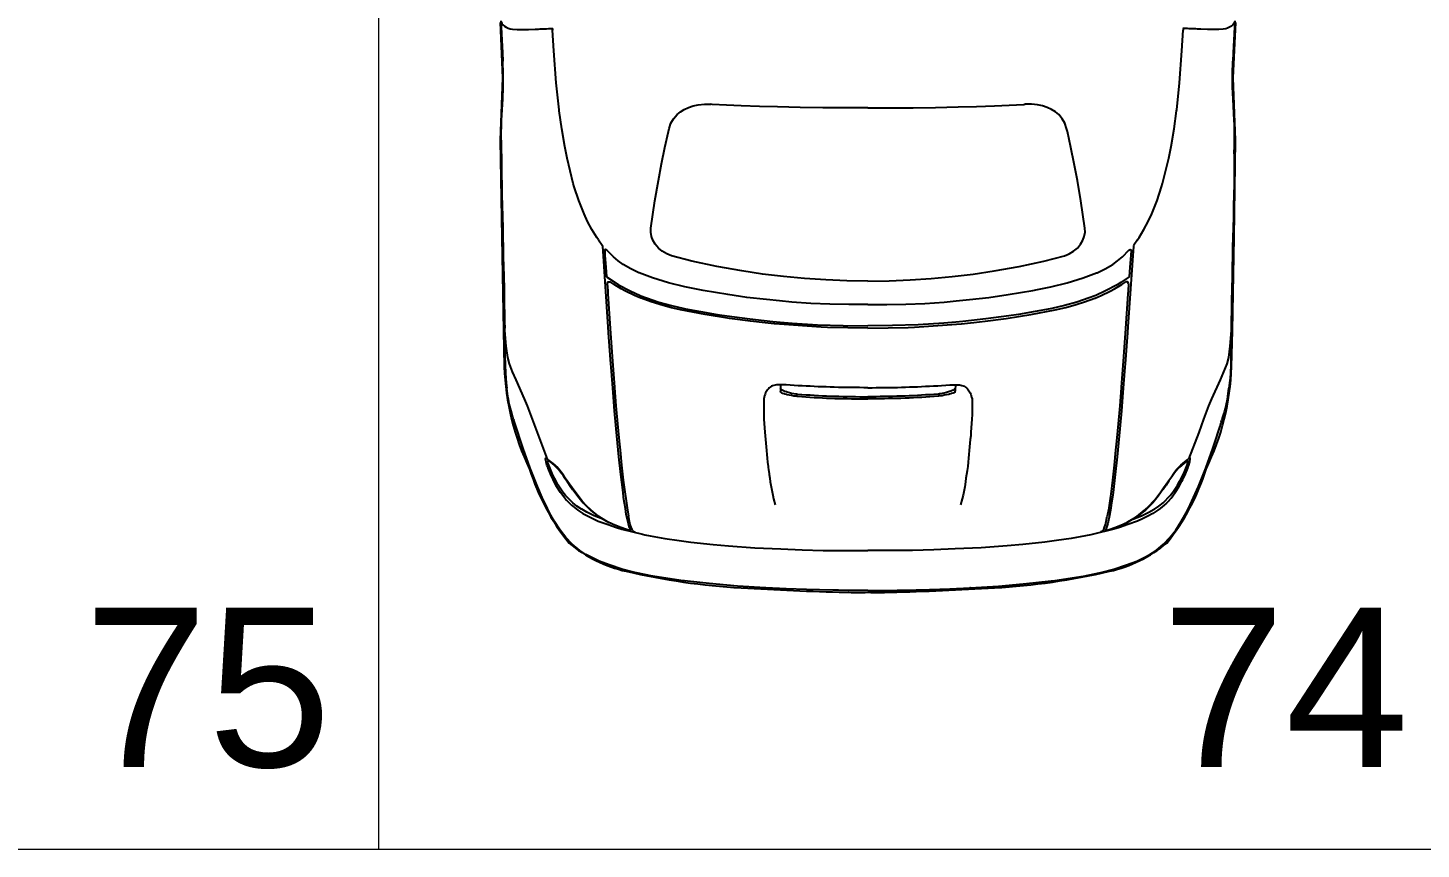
# Model space of a CAD drawing. Header units: inches. Extents: x 13 to 261, y -112 to -47.
# Drawn here: x 173.197 to 176.348, y -71.427 to -69.569 of the extents above; entities that cross this region are included whole.
import ezdxf

# ---------------------------------------------------------------- set-up
doc = ezdxf.new("R2010")
doc.units = ezdxf.units.IN
doc.header["$MEASUREMENT"] = 0
doc.layers.add('CAJONES', color=3, linetype='Continuous', lineweight=20)
doc.layers.add('TEXTOS', color=124, linetype='Continuous', lineweight=30)
doc.layers.add('CONTORNO', color=7, linetype='Continuous')
doc.styles.add('TEXTOS', font='ARIALUNI.TTF', dxfattribs={"height": 0.36})

msp = doc.modelspace()

# ---------------------------------------------------------------- linework, layer by layer
for p, q in [((174.3836, -69.5709), (174.3838, -69.5747)), ((175.81, -69.5709), (175.8098, -69.5747)), ((174.4964, -70.0629), (174.5088, -70.2453)), ((175.6972, -70.0629), (175.6848, -70.2453)), ((174.899, -70.3791), (174.8992, -70.3865)), ((175.2946, -70.3791), (175.2944, -70.3865)), ((174.8992, -70.3865), (174.8992, -70.3907)), ((175.2944, -70.3865), (175.2944, -70.3907)), ((174.2958, -70.4553), (174.2964, -70.4567)), ((175.8978, -70.4553), (175.8972, -70.4567)), ((174.5554, -70.6735), (174.5554, -70.6739)), ((175.6382, -70.6735), (175.6382, -70.6739)), ((174.559, -70.7039), (174.559, -70.7041)), ((175.6346, -70.7039), (175.6346, -70.7041))]:
    msp.add_line(p, q)
for points in [[(174.2668, -69.5533), (174.2706, -69.6259), (174.2714, -69.6445)], [(174.2668, -69.5533), (174.267, -69.5545), (174.2674, -69.5557), (174.2692, -69.5595), (174.2716, -69.5629), (174.275, -69.5659), (174.2788, -69.5681), (174.2834, -69.5701), (174.2876, -69.5713), (174.2932, -69.5725), (174.3034, -69.5733), (174.3156, -69.5735), (174.3222, -69.5733), (174.3292, -69.5731), (174.3442, -69.5725), (174.3518, -69.5721), (174.3556, -69.5719), (174.36, -69.5717), (174.37, -69.5713), (174.3744, -69.5711), (174.3818, -69.5709), (174.3844, -69.5711)], [(175.9268, -69.5533), (175.9266, -69.5545), (175.9262, -69.5557), (175.9244, -69.5595), (175.922, -69.5629), (175.9186, -69.5659), (175.9148, -69.5681), (175.9102, -69.5701), (175.906, -69.5713), (175.9004, -69.5725), (175.8902, -69.5733), (175.878, -69.5735), (175.8714, -69.5733), (175.8644, -69.5731), (175.8494, -69.5725), (175.8418, -69.5721), (175.838, -69.5719), (175.8336, -69.5717), (175.8236, -69.5713), (175.8192, -69.5711), (175.8118, -69.5709), (175.8092, -69.5711)], [(175.9268, -69.5533), (175.923, -69.6259), (175.9222, -69.6445)], [(174.3818, -69.5709), (174.3824, -69.5713), (174.3834, -69.5727), (174.3836, -69.5735), (174.3838, -69.5747)], [(174.3818, -69.5709), (174.383, -69.5709), (174.3836, -69.5709)], [(174.4874, -70.0489), (174.4836, -70.0435), (174.4728, -70.0257), (174.463, -70.0073), (174.455, -69.9899), (174.443, -69.9597), (174.4328, -69.9289), (174.4306, -69.9211), (174.4166, -69.8643), (174.4112, -69.8377), (174.4046, -69.7977), (174.399, -69.7573), (174.3986, -69.7551), (174.3922, -69.6939), (174.3866, -69.6213), (174.3838, -69.5747)], [(175.7062, -70.0489), (175.71, -70.0435), (175.7208, -70.0257), (175.7306, -70.0073), (175.7386, -69.9899), (175.7506, -69.9597), (175.7608, -69.9289), (175.763, -69.9211), (175.777, -69.8643), (175.7824, -69.8377), (175.789, -69.7977), (175.7946, -69.7573), (175.795, -69.7551), (175.8014, -69.6939), (175.807, -69.6213), (175.8098, -69.5747)], [(175.8118, -69.5709), (175.8112, -69.5713), (175.8102, -69.5727), (175.81, -69.5735), (175.8098, -69.5747)], [(175.8118, -69.5709), (175.8106, -69.5709), (175.81, -69.5709)], [(174.2685, -69.854), (174.268, -69.8353), (174.2678, -69.8107), (174.2682, -69.7879), (174.2686, -69.7785), (174.271, -69.7309), (174.272, -69.7027), (174.2722, -69.6745), (174.2714, -69.6445)], [(175.9251, -69.854), (175.9256, -69.8353), (175.9258, -69.8107), (175.9254, -69.7879), (175.925, -69.7785), (175.9226, -69.7309), (175.9216, -69.7027), (175.9214, -69.6745), (175.9222, -69.6445)], [(174.6474, -69.7967), (174.6512, -69.7853), (174.6572, -69.7749), (174.6652, -69.7657), (174.6728, -69.7593), (174.6816, -69.7539), (174.6914, -69.7495), (174.702, -69.7461), (174.7132, -69.7437), (174.7272, -69.7421), (174.7418, -69.7423)], [(175.0968, -69.7503), (175.0458, -69.7503), (174.9946, -69.7501), (174.9436, -69.7495), (174.8926, -69.7483), (174.8514, -69.7471), (174.8102, -69.7457), (174.7774, -69.7441), (174.7444, -69.7425), (174.7418, -69.7423)], [(175.0968, -69.7503), (175.1478, -69.7503), (175.199, -69.7501), (175.25, -69.7495), (175.301, -69.7483), (175.3422, -69.7471), (175.3834, -69.7457), (175.4162, -69.7441), (175.4492, -69.7425), (175.4518, -69.7423)], [(175.5462, -69.7967), (175.5424, -69.7853), (175.5364, -69.7749), (175.5284, -69.7657), (175.5208, -69.7593), (175.512, -69.7539), (175.5022, -69.7495), (175.4916, -69.7461), (175.4804, -69.7437), (175.4664, -69.7421), (175.4518, -69.7423)], [(174.606, -70.0227), (174.615, -69.9603), (174.623, -69.9147), (174.6302, -69.8773), (174.6378, -69.8403), (174.6458, -69.8037), (174.6474, -69.7967)], [(175.5876, -70.0227), (175.5786, -69.9603), (175.5706, -69.9147), (175.5634, -69.8773), (175.5558, -69.8403), (175.5478, -69.8037), (175.5462, -69.7967)], [(174.2685, -69.854), (174.2684, -69.8655), (174.2684, -69.8841), (174.2686, -69.9033), (174.2688, -69.9233), (174.2692, -69.9471), (174.2698, -69.9713), (174.2704, -69.9961), (174.271, -70.0213), (174.2716, -70.0431), (174.272, -70.0651), (174.2724, -70.0871), (174.2728, -70.1091), (174.2734, -70.1311), (174.274, -70.1607), (174.2744, -70.1871), (174.2746, -70.2009), (174.275, -70.2111), (174.2752, -70.2291), (174.2752, -70.2363), (174.2756, -70.2459), (174.2752, -70.2531)], [(175.9251, -69.854), (175.9252, -69.8655), (175.9252, -69.8841), (175.925, -69.9033), (175.9248, -69.9233), (175.9244, -69.9471), (175.9238, -69.9713), (175.9232, -69.9961), (175.9226, -70.0213), (175.922, -70.0431), (175.9216, -70.0651), (175.9212, -70.0871), (175.9208, -70.1091), (175.9202, -70.1311), (175.9196, -70.1607), (175.9192, -70.1871), (175.919, -70.2009), (175.9186, -70.2111), (175.9184, -70.2291), (175.9184, -70.2363), (175.918, -70.2459), (175.9184, -70.2531)], [(174.6526, -70.0849), (174.6418, -70.0807), (174.6316, -70.0747), (174.623, -70.0673), (174.6158, -70.0587), (174.6108, -70.0499), (174.6074, -70.0409), (174.6058, -70.0317), (174.606, -70.0227)], [(175.541, -70.0849), (175.5518, -70.0807), (175.562, -70.0747), (175.5706, -70.0673), (175.5778, -70.0587), (175.5828, -70.0499), (175.5862, -70.0409), (175.5878, -70.0317), (175.5876, -70.0227)], [(174.4874, -70.0489), (174.4958, -70.0609), (174.4962, -70.0619), (174.4964, -70.0629)], [(175.7062, -70.0489), (175.6978, -70.0609), (175.6974, -70.0619), (175.6972, -70.0629)], [(174.5066, -70.0723), (174.5034, -70.0707), (174.5022, -70.0711), (174.5016, -70.0731)], [(174.5016, -70.0731), (174.5022, -70.0839), (174.5042, -70.1105), (174.506, -70.1327)], [(175.0968, -70.1953), (175.0538, -70.1951), (175.0108, -70.1943), (174.9678, -70.1925), (174.9246, -70.1895), (174.8972, -70.1871), (174.8672, -70.1841), (174.8234, -70.1789), (174.7798, -70.1727), (174.724, -70.1633), (174.7132, -70.1613), (174.6832, -70.1549), (174.6462, -70.1459), (174.6098, -70.1351), (174.5796, -70.1237), (174.5786, -70.1233), (174.5604, -70.1147), (174.5432, -70.1043), (174.5322, -70.0965), (174.5214, -70.0875), (174.5066, -70.0723)], [(175.0968, -70.1423), (175.049, -70.1413), (175.0014, -70.1395), (174.9536, -70.1363), (174.9062, -70.1319), (174.8588, -70.1261), (174.8116, -70.1191), (174.755, -70.1089), (174.6986, -70.0967), (174.6526, -70.0849)], [(175.0968, -70.1953), (175.1398, -70.1951), (175.1828, -70.1943), (175.2258, -70.1925), (175.269, -70.1895), (175.2964, -70.1871), (175.3264, -70.1841), (175.3702, -70.1789), (175.4138, -70.1727), (175.4696, -70.1633), (175.4804, -70.1613), (175.5104, -70.1549), (175.5474, -70.1459), (175.5838, -70.1351), (175.614, -70.1237), (175.615, -70.1233), (175.6332, -70.1147), (175.6504, -70.1043), (175.6614, -70.0965), (175.6722, -70.0875), (175.687, -70.0723)], [(175.0968, -70.1423), (175.1446, -70.1413), (175.1922, -70.1395), (175.24, -70.1363), (175.2874, -70.1319), (175.3348, -70.1261), (175.382, -70.1191), (175.4386, -70.1089), (175.495, -70.0967), (175.541, -70.0849)], [(175.687, -70.0723), (175.6902, -70.0707), (175.6914, -70.0711), (175.692, -70.0731)], [(175.692, -70.0731), (175.6914, -70.0839), (175.6894, -70.1105), (175.6876, -70.1327)], [(174.506, -70.1327), (174.525, -70.1455), (174.5328, -70.1503), (174.5592, -70.1645), (174.5816, -70.1747), (174.5836, -70.1755), (174.5962, -70.1803), (174.6242, -70.1897), (174.6526, -70.1973), (174.6812, -70.2039), (174.6846, -70.2047), (174.7186, -70.2111), (174.756, -70.2175), (174.7778, -70.2207), (174.8298, -70.2277), (174.882, -70.2335), (174.8982, -70.2351), (174.9252, -70.2373), (174.983, -70.2409), (175.0408, -70.2429), (175.0968, -70.2435)], [(174.5076, -70.1475), (174.5096, -70.1437), (174.5138, -70.1439)], [(174.5076, -70.1475), (174.5084, -70.1645), (174.5088, -70.1713), (174.514, -70.2493), (174.5194, -70.3233), (174.5232, -70.3725), (174.524, -70.3823), (174.524, -70.3835), (174.5272, -70.4243), (174.5308, -70.4649), (174.5346, -70.5043), (174.5366, -70.5243), (174.54, -70.5585), (174.5438, -70.5923), (174.5438, -70.5923), (174.5478, -70.6239), (174.5484, -70.6289), (174.5522, -70.6551), (174.553, -70.6593), (174.5554, -70.6735)], [(174.5838, -70.1809), (174.5832, -70.1805), (174.5762, -70.1777), (174.569, -70.1745), (174.549, -70.1649), (174.5392, -70.1595), (174.5228, -70.1499), (174.5138, -70.1439)], [(175.6876, -70.1327), (175.6686, -70.1455), (175.6608, -70.1503), (175.6344, -70.1645), (175.612, -70.1747), (175.61, -70.1755), (175.5974, -70.1803), (175.5694, -70.1897), (175.541, -70.1973), (175.5124, -70.2039), (175.509, -70.2047), (175.475, -70.2111), (175.4376, -70.2175), (175.4158, -70.2207), (175.3638, -70.2277), (175.3116, -70.2335), (175.2954, -70.2351), (175.2684, -70.2373), (175.2106, -70.2409), (175.1528, -70.2429), (175.0968, -70.2435)], [(175.6098, -70.1809), (175.6104, -70.1805), (175.6174, -70.1777), (175.6246, -70.1745), (175.6446, -70.1649), (175.6544, -70.1595), (175.6708, -70.1499), (175.6798, -70.1439)], [(175.686, -70.1475), (175.6852, -70.1645), (175.6848, -70.1713), (175.6796, -70.2493), (175.6742, -70.3233), (175.6704, -70.3725), (175.6696, -70.3823), (175.6696, -70.3835), (175.6664, -70.4243), (175.6628, -70.4649), (175.659, -70.5043), (175.657, -70.5243), (175.6536, -70.5585), (175.6498, -70.5923), (175.6498, -70.5923), (175.6458, -70.6239), (175.6452, -70.6289), (175.6414, -70.6551), (175.6406, -70.6593), (175.6382, -70.6735)], [(175.686, -70.1475), (175.684, -70.1437), (175.6798, -70.1439)], [(174.886, -70.2389), (174.8848, -70.2389), (174.8648, -70.2367), (174.8576, -70.2359), (174.8314, -70.2329), (174.7838, -70.2265), (174.7286, -70.2179), (174.6732, -70.2073), (174.6494, -70.2017), (174.626, -70.1953), (174.6068, -70.1893), (174.5838, -70.1809)], [(175.3076, -70.2389), (175.3088, -70.2389), (175.3288, -70.2367), (175.336, -70.2359), (175.3622, -70.2329), (175.4098, -70.2265), (175.465, -70.2179), (175.5204, -70.2073), (175.5442, -70.2017), (175.5676, -70.1953), (175.5868, -70.1893), (175.6098, -70.1809)], [(174.2752, -70.2523), (174.2752, -70.2531), (174.2752, -70.2541)], [(174.2752, -70.2531), (174.2784, -70.2895), (174.2816, -70.3147), (174.2854, -70.3293), (174.2926, -70.3473), (174.3004, -70.3651), (174.3198, -70.4081), (174.3264, -70.4241), (174.3378, -70.4541), (174.3488, -70.4843), (174.3718, -70.5447)], [(174.5088, -70.2453), (174.5098, -70.2595), (174.5134, -70.3089), (174.5142, -70.3205), (174.5162, -70.3461), (174.52, -70.3943), (174.5232, -70.4353), (174.527, -70.4761), (174.5332, -70.5397), (174.5376, -70.5797), (174.5424, -70.6201), (174.5438, -70.6305), (174.5456, -70.6433), (174.5476, -70.6559), (174.5488, -70.6641), (174.5502, -70.6721), (174.5546, -70.6905), (174.5566, -70.6973), (174.559, -70.7039)], [(175.0968, -70.2485), (175.0512, -70.2481), (175.0056, -70.2469), (174.9912, -70.2463), (174.886, -70.2389)], [(175.0968, -70.2485), (175.1424, -70.2481), (175.188, -70.2469), (175.2024, -70.2463), (175.3076, -70.2389)], [(175.6848, -70.2453), (175.6838, -70.2595), (175.6802, -70.3089), (175.6794, -70.3205), (175.6774, -70.3461), (175.6736, -70.3943), (175.6704, -70.4353), (175.6666, -70.4761), (175.6604, -70.5397), (175.656, -70.5797), (175.6512, -70.6201), (175.6498, -70.6305), (175.648, -70.6433), (175.646, -70.6559), (175.6448, -70.6641), (175.6434, -70.6721), (175.639, -70.6905), (175.637, -70.6973), (175.6346, -70.7039)], [(175.9184, -70.2531), (175.9152, -70.2895), (175.912, -70.3147), (175.9082, -70.3293), (175.901, -70.3473), (175.8932, -70.3651), (175.8738, -70.4081), (175.8672, -70.4241), (175.8558, -70.4541), (175.8448, -70.4843), (175.8218, -70.5447)], [(175.9184, -70.2523), (175.9184, -70.2531), (175.9184, -70.2541)], [(174.2758, -70.2619), (174.2754, -70.2859), (174.276, -70.3105), (174.2764, -70.3313), (174.277, -70.3503), (174.2778, -70.3617), (174.279, -70.3723), (174.2806, -70.3845)], [(175.9178, -70.2619), (175.9182, -70.2859), (175.9176, -70.3105), (175.9172, -70.3313), (175.9166, -70.3503), (175.9158, -70.3617), (175.9146, -70.3723), (175.913, -70.3845)], [(175.0968, -70.3833), (175.0874, -70.3833), (175.0778, -70.3831), (175.0684, -70.3831), (175.0588, -70.3829), (175.0492, -70.3829), (175.0398, -70.3827), (175.0302, -70.3825), (175.0208, -70.3821), (175.0116, -70.3819), (175.0026, -70.3815), (174.9934, -70.3813), (174.9844, -70.3809), (174.9754, -70.3805), (174.9662, -70.3801), (174.9572, -70.3797), (174.9482, -70.3793), (174.939, -70.3787), (174.93, -70.3783), (174.9208, -70.3777), (174.9118, -70.3771), (174.9086, -70.3769), (174.9054, -70.3767), (174.9022, -70.3765), (174.899, -70.3765), (174.8944, -70.3767), (174.8898, -70.3771), (174.887, -70.3775), (174.8842, -70.3779), (174.8814, -70.3789), (174.8786, -70.3801), (174.876, -70.3817), (174.8738, -70.3835), (174.8718, -70.3855), (174.87, -70.3877), (174.8682, -70.3901), (174.8668, -70.3925), (174.8654, -70.3951), (174.8642, -70.3979), (174.863, -70.4013), (174.8622, -70.4047), (174.8614, -70.4083), (174.8612, -70.4117), (174.8612, -70.4223), (174.8612, -70.4331), (174.8614, -70.4437), (174.8618, -70.4543), (174.8624, -70.4641), (174.863, -70.4739), (174.8638, -70.4835), (174.8644, -70.4919), (174.8652, -70.5003), (174.866, -70.5087), (174.8668, -70.5171), (174.8676, -70.5255), (174.8684, -70.5341), (174.8692, -70.5427), (174.87, -70.5513), (174.8712, -70.5611), (174.8724, -70.5707), (174.8726, -70.5713), (174.8738, -70.5795), (174.875, -70.5877), (174.876, -70.5959), (174.8778, -70.6073), (174.88, -70.6185), (174.8816, -70.6265), (174.8836, -70.6343), (174.8872, -70.6485)], [(175.0968, -70.3833), (175.1062, -70.3833), (175.1158, -70.3831), (175.1252, -70.3831), (175.1348, -70.3829), (175.1444, -70.3829), (175.1538, -70.3827), (175.1634, -70.3825), (175.1728, -70.3821), (175.182, -70.3819), (175.191, -70.3815), (175.2002, -70.3813), (175.2092, -70.3809), (175.2182, -70.3805), (175.2274, -70.3801), (175.2364, -70.3797), (175.2454, -70.3793), (175.2546, -70.3787), (175.2636, -70.3783), (175.2728, -70.3777), (175.2818, -70.3771), (175.285, -70.3769), (175.2882, -70.3767), (175.2914, -70.3765), (175.2946, -70.3765), (175.2992, -70.3767), (175.3038, -70.3771), (175.3066, -70.3775), (175.3094, -70.3779), (175.3122, -70.3789), (175.315, -70.3801), (175.3176, -70.3817), (175.3198, -70.3835), (175.3218, -70.3855), (175.3236, -70.3877), (175.3254, -70.3901), (175.3268, -70.3925), (175.3282, -70.3951), (175.3294, -70.3979), (175.3306, -70.4013), (175.3314, -70.4047), (175.3322, -70.4083), (175.3324, -70.4117), (175.3324, -70.4223), (175.3324, -70.4331), (175.3322, -70.4437), (175.3318, -70.4543), (175.3312, -70.4641), (175.3306, -70.4739), (175.3298, -70.4835), (175.3292, -70.4919), (175.3284, -70.5003), (175.3276, -70.5087), (175.3268, -70.5171), (175.326, -70.5255), (175.3252, -70.5341), (175.3244, -70.5427), (175.3236, -70.5513), (175.3224, -70.5611), (175.3212, -70.5707), (175.321, -70.5713), (175.3198, -70.5795), (175.3186, -70.5877), (175.3176, -70.5959), (175.3158, -70.6073), (175.3136, -70.6185), (175.312, -70.6265), (175.31, -70.6343), (175.3064, -70.6485)], [(174.2958, -70.4553), (174.2942, -70.4497), (174.2914, -70.4405), (174.2906, -70.4375), (174.2884, -70.4303), (174.286, -70.4195), (174.284, -70.4095), (174.283, -70.4031), (174.2806, -70.3845)], [(174.9014, -70.3875), (174.8998, -70.3861), (174.8992, -70.3839)], [(174.9018, -70.3945), (174.8998, -70.3931), (174.8992, -70.3907)], [(174.9014, -70.3875), (174.9042, -70.3889), (174.9074, -70.3903), (174.9092, -70.3909), (174.9126, -70.3921), (174.9142, -70.3927), (174.9192, -70.3941), (174.924, -70.3953), (174.929, -70.3963), (174.934, -70.3971), (174.9352, -70.3973), (174.9374, -70.3975), (174.9476, -70.3983), (174.957, -70.3991), (174.9662, -70.3997), (174.9756, -70.4003), (174.9848, -70.4009), (174.9942, -70.4013), (175.0034, -70.4017), (175.0128, -70.4021), (175.0222, -70.4025), (175.0314, -70.4027), (175.0408, -70.4029), (175.0502, -70.4031), (175.0594, -70.4033), (175.0688, -70.4033), (175.0782, -70.4035), (175.0874, -70.4035), (175.0968, -70.4035)], [(174.9018, -70.3945), (174.904, -70.3953), (174.9074, -70.3963), (174.909, -70.3969), (174.9126, -70.3979), (174.914, -70.3983), (174.919, -70.3993), (174.924, -70.4003), (174.929, -70.4013), (174.934, -70.4019), (174.9352, -70.4019), (174.9368, -70.4021), (174.9472, -70.4031), (174.9564, -70.4039), (174.9658, -70.4045), (174.9752, -70.4051), (174.9846, -70.4057), (174.994, -70.4061), (175.0032, -70.4067), (175.0126, -70.4069), (175.022, -70.4073), (175.0314, -70.4075), (175.0408, -70.4079), (175.05, -70.4079), (175.0594, -70.4081), (175.0688, -70.4083), (175.0782, -70.4083), (175.0874, -70.4083), (175.0968, -70.4083)], [(175.2922, -70.3875), (175.2894, -70.3889), (175.2862, -70.3903), (175.2844, -70.3909), (175.281, -70.3921), (175.2794, -70.3927), (175.2744, -70.3941), (175.2696, -70.3953), (175.2646, -70.3963), (175.2596, -70.3971), (175.2584, -70.3973), (175.2562, -70.3975), (175.246, -70.3983), (175.2366, -70.3991), (175.2274, -70.3997), (175.218, -70.4003), (175.2088, -70.4009), (175.1994, -70.4013), (175.1902, -70.4017), (175.1808, -70.4021), (175.1714, -70.4025), (175.1622, -70.4027), (175.1528, -70.4029), (175.1434, -70.4031), (175.1342, -70.4033), (175.1248, -70.4033), (175.1154, -70.4035), (175.1062, -70.4035), (175.0968, -70.4035)], [(175.2918, -70.3945), (175.2896, -70.3953), (175.2862, -70.3963), (175.2846, -70.3969), (175.281, -70.3979), (175.2796, -70.3983), (175.2746, -70.3993), (175.2696, -70.4003), (175.2646, -70.4013), (175.2596, -70.4019), (175.2584, -70.4019), (175.2568, -70.4021), (175.2464, -70.4031), (175.2372, -70.4039), (175.2278, -70.4045), (175.2184, -70.4051), (175.209, -70.4057), (175.1996, -70.4061), (175.1904, -70.4067), (175.181, -70.4069), (175.1716, -70.4073), (175.1622, -70.4075), (175.1528, -70.4079), (175.1436, -70.4079), (175.1342, -70.4081), (175.1248, -70.4083), (175.1154, -70.4083), (175.1062, -70.4083), (175.0968, -70.4083)], [(175.2918, -70.3945), (175.2938, -70.3931), (175.2944, -70.3907)], [(175.2922, -70.3875), (175.2938, -70.3861), (175.2944, -70.3839)], [(175.8978, -70.4553), (175.8994, -70.4497), (175.9022, -70.4405), (175.903, -70.4375), (175.9052, -70.4303), (175.9076, -70.4195), (175.9096, -70.4095), (175.9106, -70.4031), (175.913, -70.3845)], [(175.0306, -70.8413), (175.0176, -70.8411), (174.9578, -70.8397), (174.9118, -70.8381), (174.8658, -70.8359), (174.8658, -70.8359), (174.8656, -70.8359), (174.8016, -70.8317), (174.7378, -70.8263), (174.6822, -70.8203), (174.6738, -70.8193), (174.6104, -70.8093), (174.6094, -70.8091), (174.5738, -70.8019), (174.567, -70.8003), (174.5406, -70.7933), (174.5144, -70.7849), (174.489, -70.7753), (174.4738, -70.7683), (174.4592, -70.7603), (174.4452, -70.7513), (174.4282, -70.7373), (174.4138, -70.7219), (174.4008, -70.7053), (174.3882, -70.6859), (174.377, -70.6659), (174.372, -70.6563), (174.3602, -70.6315), (174.3494, -70.6065), (174.333, -70.5649), (174.317, -70.5205), (174.314, -70.5117), (174.3004, -70.4701), (174.2978, -70.4615), (174.2964, -70.4567)], [(175.163, -70.8413), (175.176, -70.8411), (175.2358, -70.8397), (175.2818, -70.8381), (175.3278, -70.8359), (175.3278, -70.8359), (175.328, -70.8359), (175.392, -70.8317), (175.4558, -70.8263), (175.5114, -70.8203), (175.5198, -70.8193), (175.5832, -70.8093), (175.5842, -70.8091), (175.6198, -70.8019), (175.6266, -70.8003), (175.653, -70.7933), (175.6792, -70.7849), (175.7046, -70.7753), (175.7198, -70.7683), (175.7344, -70.7603), (175.7484, -70.7513), (175.7654, -70.7373), (175.7798, -70.7219), (175.7928, -70.7053), (175.8054, -70.6859), (175.8166, -70.6659), (175.8216, -70.6563), (175.8334, -70.6315), (175.8442, -70.6065), (175.8606, -70.5649), (175.8766, -70.5205), (175.8796, -70.5117), (175.8932, -70.4701), (175.8958, -70.4615), (175.8972, -70.4567)], [(174.368, -70.5447), (174.368, -70.5447), (174.3682, -70.5429), (174.3692, -70.5425)], [(174.4114, -70.6331), (174.4018, -70.6205), (174.3934, -70.6071), (174.3868, -70.5949), (174.3848, -70.5905), (174.379, -70.5779), (174.3736, -70.5649), (174.3736, -70.5647), (174.3712, -70.5581), (174.369, -70.5507), (174.368, -70.5447)], [(174.5558, -70.7057), (174.5488, -70.7033), (174.5384, -70.6995), (174.5234, -70.6937), (174.5194, -70.6919), (174.5082, -70.6865), (174.4886, -70.6745), (174.4712, -70.6605), (174.4608, -70.6503), (174.4508, -70.6397), (174.4482, -70.6365), (174.4362, -70.6213), (174.4282, -70.6099), (174.4184, -70.5959), (174.4126, -70.5877), (174.4084, -70.5815), (174.4082, -70.5809), (174.4036, -70.5745), (174.3988, -70.5683), (174.3932, -70.5621), (174.3894, -70.5585), (174.3848, -70.5543), (174.3762, -70.5475), (174.3732, -70.5455), (174.3724, -70.5449), (174.3718, -70.5447)], [(174.4974, -70.6803), (174.4782, -70.6727), (174.4612, -70.6647), (174.4496, -70.6583), (174.449, -70.6581), (174.439, -70.6513), (174.4294, -70.6437), (174.413, -70.6269), (174.407, -70.6193), (174.3982, -70.6059), (174.3968, -70.6035), (174.3944, -70.5993), (174.392, -70.5949), (174.3918, -70.5945), (174.3846, -70.5807), (174.3812, -70.5737), (174.378, -70.5663), (174.375, -70.5587), (174.3732, -70.5533), (174.3726, -70.5507), (174.3728, -70.5491), (174.3736, -70.5483), (174.3752, -70.5489), (174.376, -70.5495), (174.3788, -70.5515), (174.382, -70.5541), (174.3878, -70.5591), (174.392, -70.5631), (174.3952, -70.5663), (174.401, -70.5729), (174.4052, -70.5783), (174.4096, -70.5845), (174.416, -70.5937), (174.4224, -70.6033), (174.4292, -70.6131), (174.4296, -70.6137), (174.4406, -70.6289), (174.4528, -70.6435), (174.4692, -70.6601), (174.474, -70.6641), (174.489, -70.6753), (174.5112, -70.6879)], [(175.6378, -70.7057), (175.6448, -70.7033), (175.6552, -70.6995), (175.6702, -70.6937), (175.6742, -70.6919), (175.6854, -70.6865), (175.705, -70.6745), (175.7224, -70.6605), (175.7328, -70.6503), (175.7428, -70.6397), (175.7454, -70.6365), (175.7574, -70.6213), (175.7654, -70.6099), (175.7752, -70.5959), (175.781, -70.5877), (175.7852, -70.5815), (175.7854, -70.5809), (175.79, -70.5745), (175.7948, -70.5683), (175.8004, -70.5621), (175.8042, -70.5585), (175.8088, -70.5543), (175.8174, -70.5475), (175.8204, -70.5455), (175.8212, -70.5449), (175.8218, -70.5447)], [(175.6962, -70.6803), (175.7154, -70.6727), (175.7324, -70.6647), (175.744, -70.6583), (175.7446, -70.6581), (175.7546, -70.6513), (175.7642, -70.6437), (175.7806, -70.6269), (175.7866, -70.6193), (175.7954, -70.6059), (175.7968, -70.6035), (175.7992, -70.5993), (175.8016, -70.5949), (175.8018, -70.5945), (175.809, -70.5807), (175.8124, -70.5737), (175.8156, -70.5663), (175.8186, -70.5587), (175.8204, -70.5533), (175.821, -70.5507), (175.8208, -70.5491), (175.82, -70.5483), (175.8184, -70.5489), (175.8176, -70.5495), (175.8148, -70.5515), (175.8116, -70.5541), (175.8058, -70.5591), (175.8016, -70.5631), (175.7984, -70.5663), (175.7926, -70.5729), (175.7884, -70.5783), (175.784, -70.5845), (175.7776, -70.5937), (175.7712, -70.6033), (175.7644, -70.6131), (175.764, -70.6137), (175.753, -70.6289), (175.7408, -70.6435), (175.7244, -70.6601), (175.7196, -70.6641), (175.7046, -70.6753), (175.6824, -70.6879)], [(175.7822, -70.6331), (175.7918, -70.6205), (175.8002, -70.6071), (175.8068, -70.5949), (175.8088, -70.5905), (175.8146, -70.5779), (175.82, -70.5649), (175.82, -70.5647), (175.8224, -70.5581), (175.8246, -70.5507), (175.8256, -70.5447)], [(175.8256, -70.5447), (175.8256, -70.5447), (175.8254, -70.5429), (175.8244, -70.5425)], [(174.4114, -70.6331), (174.4152, -70.6377), (174.4166, -70.6391), (174.4218, -70.6443), (174.4268, -70.6491), (174.4362, -70.6567), (174.441, -70.6603), (174.4522, -70.6677), (174.464, -70.6741), (174.476, -70.6799), (174.4872, -70.6847), (174.5094, -70.6929), (174.5282, -70.6993), (174.5406, -70.7029)], [(175.7822, -70.6331), (175.7784, -70.6377), (175.777, -70.6391), (175.7718, -70.6443), (175.7668, -70.6491), (175.7574, -70.6567), (175.7526, -70.6603), (175.7414, -70.6677), (175.7296, -70.6741), (175.7176, -70.6799), (175.7064, -70.6847), (175.6842, -70.6929), (175.6654, -70.6993), (175.653, -70.7029)], [(174.5642, -70.7055), (174.5636, -70.7039), (174.5618, -70.6989), (174.5596, -70.6923), (174.5588, -70.6895), (174.5554, -70.6739)], [(175.6294, -70.7055), (175.63, -70.7039), (175.6318, -70.6989), (175.634, -70.6923), (175.6348, -70.6895), (175.6382, -70.6739)], [(174.5406, -70.7029), (174.5868, -70.7147), (174.5926, -70.7159), (174.6048, -70.7185), (174.6374, -70.7245), (174.6702, -70.7291), (174.6968, -70.7325), (174.7466, -70.7377), (174.7818, -70.7409), (174.8408, -70.7451), (174.8998, -70.7479), (174.9478, -70.7497), (174.9958, -70.7511), (175.0476, -70.7515), (175.0968, -70.7517)], [(174.559, -70.7041), (174.5592, -70.7051), (174.5586, -70.7057), (174.5558, -70.7057)], [(174.5642, -70.7055), (174.5664, -70.7077), (174.57, -70.7093)], [(175.653, -70.7029), (175.6068, -70.7147), (175.601, -70.7159), (175.5888, -70.7185), (175.5562, -70.7245), (175.5234, -70.7291), (175.4968, -70.7325), (175.447, -70.7377), (175.4118, -70.7409), (175.3528, -70.7451), (175.2938, -70.7479), (175.2458, -70.7497), (175.1978, -70.7511), (175.146, -70.7515), (175.0968, -70.7517)], [(175.6294, -70.7055), (175.6272, -70.7077), (175.6236, -70.7093)], [(175.6346, -70.7041), (175.6344, -70.7051), (175.635, -70.7057), (175.6378, -70.7057)], [(175.0968, -70.8415), (175.0524, -70.8415), (175.0306, -70.8413)], [(175.0968, -70.8415), (175.1412, -70.8415), (175.163, -70.8413)]]:
    msp.add_lwpolyline(points)
for p in [(174.8656, -70.8359), (175.328, -70.8359)]:
    msp.add_point(p)
at = {"layer": 'CAJONES'}
for p, q in [((173.9902, -66.4268), (173.9902, -71.4268)), ((161.9902, -71.4268), (188.3902, -71.4268))]:
    msp.add_line(p, q, dxfattribs=at)
at = {"layer": 'CONTORNO'}
msp.add_lwpolyline([(174.265, -69.557), (174.2708, -69.6827), (174.2655, -69.8232), (174.2687, -70.0437), (174.2725, -70.2536), (174.2747, -70.3358, 0.106077), (174.332, -70.5672, 0.095583), (174.421, -70.7345, 0.117633), (174.5504, -70.7985, 0.042133), (174.8104, -70.8359, 0.008505), (175.0466, -70.8458, 0.009992), (175.0968, -70.846, 0.009992), (175.1471, -70.8458, 0.008505), (175.3832, -70.8359, 0.042133), (175.6432, -70.7985, 0.117633), (175.7726, -70.7345, 0.095583), (175.8616, -70.5672, 0.106077), (175.919, -70.3358), (175.9211, -70.2536), (175.9249, -70.0437), (175.9281, -69.8232), (175.9228, -69.6827), (175.9286, -69.557)], format="xyb", dxfattribs=at)

# ---------------------------------------------------------------- texts
at = {"layer": 'TEXTOS', "style": 'TEXTOS'}
for s, p in [('75', (173.3243, -71.2407)), ('74', (175.7607, -71.2407))]:
    msp.add_text(s, height=0.36, dxfattribs=at).set_placement(p)

doc.saveas('drawing.dxf')
